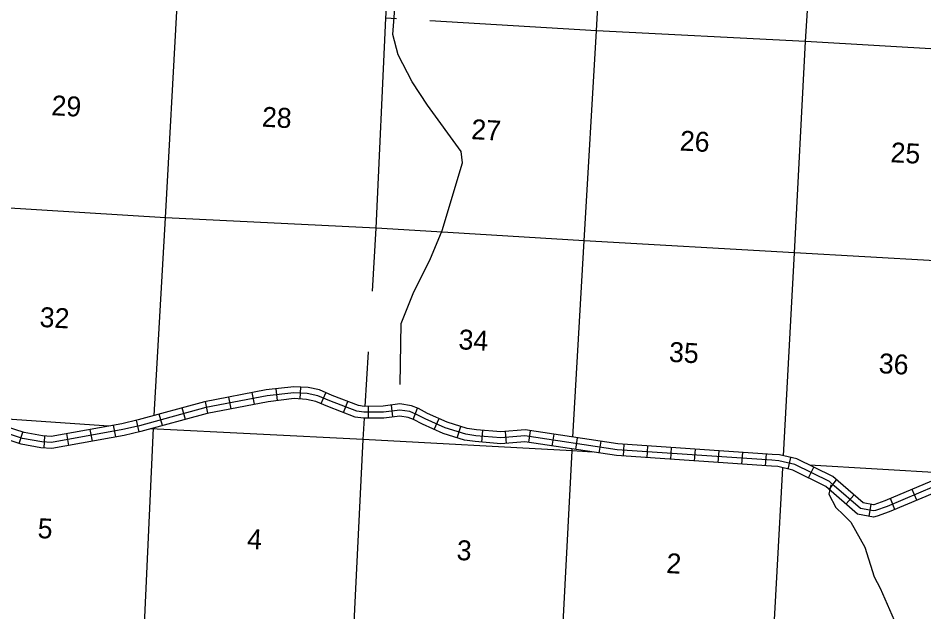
# Model space of a CAD drawing. Extents: x 217414 to 876900, y 15644499 to 16802726.
# Drawn here: x 408367 to 431103, y 16488665 to 16503572 of the extents above; entities that cross this region are included whole.
import ezdxf

# ---------------------------------------------------------------- set-up
doc = ezdxf.new("R2010")
doc.units = 0
for name, color, linetype in [('L13', 7, 'Continuous'), ('L14', 7, 'Continuous'), ('L8', 7, 'Continuous'), ('L9', 7, 'Continuous')]:
    doc.layers.add(name, color=color, linetype=linetype)

msp = doc.modelspace()

# ---------------------------------------------------------------- linework, layer by layer
at = {"layer": 'L13'}
for p, q in [((417082, 16493821), (417166, 16495193)), ((410644, 16493331), (406106, 16493633)), ((431764, 16492143), (428231, 16492350))]:
    msp.add_line(p, q, dxfattribs=at)
for points in [[(422295, 16493053), (422574, 16497977), (422882, 16503254), (423169, 16508473), (423476, 16513734), (423742, 16519030), (423836, 16520685)], [(411781, 16493595), (412070, 16498559), (412356, 16503896), (412582, 16509068), (412912, 16514302), (413208, 16519505), (413243, 16520262)], [(427579, 16492586), (427859, 16497675), (428135, 16502988), (428463, 16508188), (428736, 16513442), (428869, 16515926)], [(417260, 16496713), (417357, 16498299), (417597, 16503572), (417823, 16507056)], [(417868, 16503556), (417597, 16503572)], [(437579, 16502408), (433419, 16502678), (428135, 16502988), (422882, 16503254), (418703, 16503505)], [(419152, 16498188), (417357, 16498299), (412070, 16498559), (406795, 16498885), (401768, 16499180)], [(438172, 16497104), (433153, 16497382), (427859, 16497675), (422574, 16497977), (419152, 16498188)], [(415396, 16461333), (415601, 16466573), (415918, 16471875), (416234, 16477160), (416492, 16482440), (416765, 16487710), (417031, 16492990), (417064, 16493525)], [(410060, 16461628), (410284, 16466902), (410640, 16472151), (410873, 16477449), (411174, 16482751), (411521, 16487984), (411762, 16493279)], [(422785, 16492677), (422275, 16492707), (417031, 16492990), (411692, 16493260)], [(420632, 16461051), (420802, 16466276), (421112, 16471595), (421434, 16476830), (421683, 16482110), (422001, 16487429), (422275, 16492707), (422278, 16492753)], [(425907, 16460725), (426113, 16465991), (426405, 16471277), (426730, 16476578), (427013, 16481857), (427276, 16487094), (427562, 16492281)]]:
    msp.add_lwpolyline(points, dxfattribs=at)
at = {"layer": 'L8'}
for p, q in [((414879, 16493970), (414845, 16494266)), ((415447, 16494010), (415464, 16494308)), ((413716, 16493764), (413659, 16494057)), ((414302, 16493877), (414245, 16494170)), ((415975, 16493894), (416092, 16494168)), ((412565, 16493499), (412487, 16493786)), ((413130, 16493651), (413074, 16493944)), ((416534, 16493671), (416641, 16493950)), ((417163, 16493527), (417160, 16493825)), ((417776, 16493560), (417738, 16493856)), ((411989, 16493342), (411911, 16493630)), ((418281, 16493499), (418394, 16493776)), ((410817, 16493058), (410764, 16493352)), ((411408, 16493186), (411340, 16493476)), ((418814, 16493245), (418937, 16493516)), ((408394, 16492890), (408486, 16493173)), ((409643, 16492846), (409590, 16493140)), ((410230, 16492952), (410177, 16493246)), ((419390, 16493034), (419480, 16493318)), ((420007, 16492925), (420033, 16493222)), ((420627, 16492894), (420602, 16493191)), ((421186, 16492917), (421230, 16493212)), ((421776, 16492828), (421820, 16493123)), ((409019, 16492780), (409036, 16493078)), ((422366, 16492740), (422410, 16493035)), ((422956, 16492652), (423000, 16492947)), ((423560, 16492576), (423580, 16492873)), ((424155, 16492535), (424175, 16492833)), ((424750, 16492494), (424770, 16492792)), ((425345, 16492453), (425366, 16492751)), ((425940, 16492413), (425961, 16492710)), ((426536, 16492372), (426556, 16492669)), ((427131, 16492331), (427151, 16492629)), ((427694, 16492250), (427764, 16492540)), ((428210, 16492028), (428341, 16492296)), ((428726, 16491739), (428906, 16491977)), ((430926, 16491466), (430811, 16491741)), ((429149, 16491375), (429345, 16491599)), ((429728, 16491068), (429781, 16491361)), ((430376, 16491235), (430261, 16491510))]:
    msp.add_line(p, q, dxfattribs=at)
for points in [[(417951, 16493885), (417527, 16493830), (417055, 16493825), (416909, 16493847), (416251, 16494101), (415935, 16494236), (415645, 16494298), (415287, 16494319), (414595, 16494238), (413045, 16493939), (411378, 16493486), (410969, 16493390), (409199, 16493070), (408976, 16493082), (408515, 16493165), (407829, 16493387)], [(428644, 16491815), (427812, 16492221), (427437, 16492311), (427275, 16492320), (423387, 16492587), (421085, 16492931), (420485, 16492881), (419836, 16492939), (419571, 16492976), (419033, 16493145), (418515, 16493379), (418290, 16493495), (418157, 16493549), (417947, 16493582), (417548, 16493530), (417033, 16493525), (416831, 16493556), (416139, 16493823), (415843, 16493949), (415604, 16494000), (415296, 16494018), (414641, 16493941), (413113, 16493647), (411451, 16493195), (411030, 16493096), (409217, 16492768), (408941, 16492784), (408442, 16492873), (407748, 16493098)], [(431357, 16491809), (430180, 16491314), (429885, 16491209), (429839, 16491199), (429508, 16491260), (428854, 16491831), (428734, 16491938), (427863, 16492363), (427459, 16492460), (427284, 16492470), (423403, 16492736), (421090, 16493082), (420485, 16493032), (419853, 16493088), (419604, 16493123), (419086, 16493285), (418581, 16493514), (418353, 16493631), (418198, 16493694), (417949, 16493733), (417538, 16493680), (417044, 16493675), (416870, 16493702), (416195, 16493962), (415889, 16494092), (415625, 16494149), (415291, 16494168), (414618, 16494090), (413079, 16493793), (411415, 16493340), (410999, 16493243), (409208, 16492919), (408958, 16492933), (408478, 16493019), (407789, 16493242)], [(431298, 16491947), (430125, 16491454), (429844, 16491354), (429836, 16491352), (429575, 16491400), (428953, 16491943), (428819, 16492064), (427915, 16492505), (427481, 16492609), (427294, 16492620), (423419, 16492885), (421095, 16493233), (420485, 16493183), (419870, 16493237), (419637, 16493270), (419140, 16493426), (418646, 16493649), (418416, 16493768), (418238, 16493840), (417951, 16493885)], [(431415, 16491671), (430234, 16491174), (429926, 16491065), (429841, 16491046), (429440, 16491119), (428644, 16491815)], [(428763, 16491853), (428717, 16491621), (428890, 16491285), (429081, 16491103), (429271, 16490921), (429621, 16490292), (429855, 16489543), (430007, 16489259), (430355, 16488453)]]:
    msp.add_lwpolyline(points, dxfattribs=at)
at = {"layer": 'L9'}
msp.add_lwpolyline([(417957, 16494371), (417978, 16495905), (418298, 16496698), (418702, 16497495), (419011, 16498239), (419523, 16499941), (419489, 16500219), (418642, 16501386), (418256, 16501968), (417908, 16502647), (417770, 16503157), (417824, 16503814), (418444, 16505494), (418459, 16505752), (418426, 16505913), (417868, 16507357), (417724, 16507758), (417666, 16508063), (417689, 16508764), (417655, 16509192), (417527, 16509597)], dxfattribs=at)

# ---------------------------------------------------------------- texts
at = {"layer": 'L14'}
for s, p in [('29', (409194, 16501136)), ('28', (414476, 16500849)), ('27', (419731, 16500536)), ('26', (424967, 16500250)), ('25', (430256, 16499956)), ('32', (408897, 16495821)), ('34', (419412, 16495260)), ('35', (424695, 16494946)), ('36', (429961, 16494660)), ('5', (408847, 16490521)), ('4', (414105, 16490250)), ('3', (419365, 16489971)), ('2', (424628, 16489642))]:
    msp.add_text(s, height=500, rotation=356.7853, dxfattribs=at).set_placement(p)

doc.saveas('drawing.dxf')
